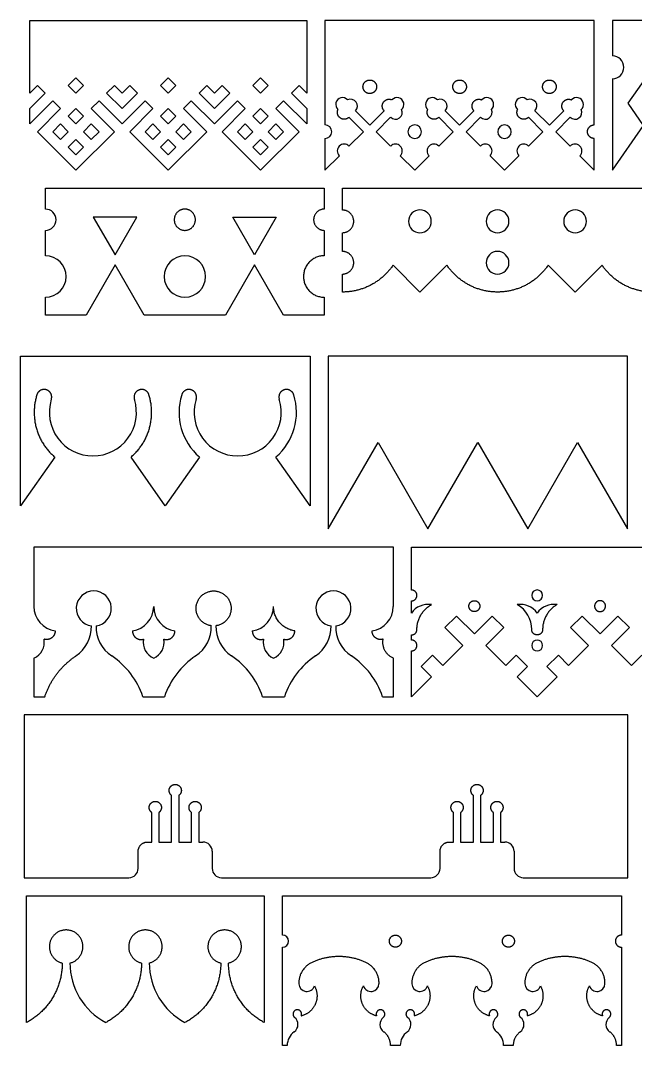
# Model space of a CAD drawing. Header units: millimetres. Extents: x -157 to 150, y -137 to 156.
# Drawn here: x -156.1 to -75, y 21.1 to 156.3 of the extents above; entities that cross this region are included whole.
import ezdxf

# ---------------------------------------------------------------- set-up
doc = ezdxf.new("R2010")
doc.units = ezdxf.units.MM
doc.header["$MEASUREMENT"] = 0
doc.layers.add('Layer 03', color=5, linetype='Continuous')

msp = doc.modelspace()

# ---------------------------------------------------------------- linework, layer by layer
at = {"layer": 'Layer 03'}
for p, q in [((-154.92, 146.74), (-154.92, 156.33)), ((-154.92, 156.33), (-118.35, 156.33)), ((-118.35, 156.33), (-118.35, 146.74)), ((-80.4, 156.33), (-115.96, 156.33)), ((-115.96, 156.33), (-115.96, 142.56)), ((-80.4, 142.56), (-80.4, 156.33)), ((-36.71, 156.33), (-78.01, 156.33)), ((-78.01, 156.33), (-78.01, 151.65)), ((-75.95, 145.41), (-72.87, 149.8)), ((-153.9, 147.75), (-154.92, 146.74)), ((-152.88, 146.74), (-153.9, 147.75)), ((-149.84, 147.75), (-148.82, 148.77)), ((-148.82, 146.74), (-149.84, 147.75)), ((-148.82, 148.77), (-147.81, 147.75)), ((-147.81, 147.75), (-148.82, 146.74)), ((-144.76, 146.74), (-143.74, 147.75)), ((-143.74, 147.75), (-142.73, 146.74)), ((-142.73, 146.74), (-141.71, 147.75)), ((-141.71, 147.75), (-140.7, 146.74)), ((-136.63, 148.77), (-137.65, 147.75)), ((-137.65, 147.75), (-136.63, 146.74)), ((-135.62, 147.75), (-136.63, 148.77)), ((-136.63, 146.74), (-135.62, 147.75)), ((-132.57, 146.74), (-131.55, 147.75)), ((-131.55, 147.75), (-130.54, 146.74)), ((-130.54, 146.74), (-129.52, 147.75)), ((-129.52, 147.75), (-128.51, 146.74)), ((-124.44, 148.77), (-125.46, 147.75)), ((-125.46, 147.75), (-124.44, 146.74)), ((-123.43, 147.75), (-124.44, 148.77)), ((-124.44, 146.74), (-123.43, 147.75)), ((-119.37, 147.75), (-120.38, 146.74)), ((-118.35, 146.74), (-119.37, 147.75)), ((-78.01, 148.66), (-78.01, 136.58)), ((-154.92, 144.71), (-152.88, 146.74)), ((-142.73, 144.71), (-144.76, 146.74)), ((-140.7, 146.74), (-142.73, 144.71)), ((-130.54, 144.71), (-132.57, 146.74)), ((-128.51, 146.74), (-130.54, 144.71)), ((-120.38, 146.74), (-118.35, 144.71)), ((-151.87, 145.72), (-154.92, 142.68)), ((-150.85, 144.71), (-151.87, 145.72)), ((-145.77, 145.72), (-146.79, 144.71)), ((-142.73, 142.68), (-145.77, 145.72)), ((-139.68, 145.72), (-142.73, 142.68)), ((-138.66, 144.71), (-139.68, 145.72)), ((-133.59, 145.72), (-134.6, 144.71)), ((-130.54, 142.68), (-133.59, 145.72)), ((-127.49, 145.72), (-130.54, 142.68)), ((-126.48, 144.71), (-127.49, 145.72)), ((-121.4, 145.72), (-122.41, 144.71)), ((-118.35, 142.68), (-121.4, 145.72)), ((-73.89, 142.46), (-75.95, 145.41)), ((-154.92, 142.68), (-154.92, 144.71)), ((-153.9, 141.66), (-150.85, 144.71)), ((-148.82, 144.71), (-149.84, 143.69)), ((-149.84, 143.69), (-148.82, 142.68)), ((-147.81, 143.69), (-148.82, 144.71)), ((-148.82, 142.68), (-147.81, 143.69)), ((-146.79, 144.71), (-143.74, 141.66)), ((-141.71, 141.66), (-138.66, 144.71)), ((-137.65, 143.69), (-136.63, 144.71)), ((-136.63, 142.68), (-137.65, 143.69)), ((-136.63, 144.71), (-135.62, 143.69)), ((-135.62, 143.69), (-136.63, 142.68)), ((-134.6, 144.71), (-131.55, 141.66)), ((-129.52, 141.66), (-126.48, 144.71)), ((-125.46, 143.69), (-124.44, 144.71)), ((-124.44, 142.68), (-125.46, 143.69)), ((-124.44, 144.71), (-123.43, 143.69)), ((-123.43, 143.69), (-124.44, 142.68)), ((-122.41, 144.71), (-119.37, 141.66)), ((-118.35, 144.71), (-118.35, 142.68)), ((-110.88, 141.66), (-112.78, 143.56)), ((-111.93, 144.41), (-110.03, 142.51)), ((-110.03, 142.51), (-108.13, 144.41)), ((-107.28, 143.56), (-109.18, 141.66)), ((-99.03, 141.66), (-100.93, 143.56)), ((-100.08, 144.41), (-98.18, 142.51)), ((-98.18, 142.51), (-96.28, 144.41)), ((-95.43, 143.56), (-97.33, 141.66)), ((-87.18, 141.66), (-89.08, 143.56)), ((-88.23, 144.41), (-86.33, 142.51)), ((-86.33, 142.51), (-84.42, 144.41)), ((-83.58, 143.56), (-85.48, 141.66)), ((-151.87, 141.66), (-150.85, 142.68)), ((-150.85, 142.68), (-149.84, 141.66)), ((-147.81, 141.66), (-146.79, 142.68)), ((-146.79, 142.68), (-145.77, 141.66)), ((-138.66, 142.68), (-139.68, 141.66)), ((-137.65, 141.66), (-138.66, 142.68)), ((-134.6, 142.68), (-135.62, 141.66)), ((-133.59, 141.66), (-134.6, 142.68)), ((-126.48, 142.68), (-127.49, 141.66)), ((-125.46, 141.66), (-126.48, 142.68)), ((-122.41, 142.68), (-123.43, 141.66)), ((-121.4, 141.66), (-122.41, 142.68)), ((-78.01, 136.58), (-73.89, 142.46)), ((-148.82, 136.58), (-153.9, 141.66)), ((-150.85, 140.64), (-151.87, 141.66)), ((-149.84, 141.66), (-150.85, 140.64)), ((-143.74, 141.66), (-148.82, 136.58)), ((-146.79, 140.64), (-147.81, 141.66)), ((-145.77, 141.66), (-146.79, 140.64)), ((-136.63, 136.58), (-141.71, 141.66)), ((-139.68, 141.66), (-138.66, 140.64)), ((-138.66, 140.64), (-137.65, 141.66)), ((-131.55, 141.66), (-136.63, 136.58)), ((-135.62, 141.66), (-134.6, 140.64)), ((-134.6, 140.64), (-133.59, 141.66)), ((-124.44, 136.58), (-129.52, 141.66)), ((-127.49, 141.66), (-126.48, 140.64)), ((-126.48, 140.64), (-125.46, 141.66)), ((-119.37, 141.66), (-124.44, 136.58)), ((-123.43, 141.66), (-122.41, 140.64)), ((-122.41, 140.64), (-121.4, 141.66)), ((-115.96, 140.76), (-115.96, 136.58)), ((-112.78, 139.76), (-110.88, 141.66)), ((-109.18, 141.66), (-107.28, 139.76)), ((-100.93, 139.76), (-99.03, 141.66)), ((-97.33, 141.66), (-95.43, 139.76)), ((-89.08, 139.76), (-87.18, 141.66)), ((-85.48, 141.66), (-83.58, 139.76)), ((-80.4, 136.58), (-80.4, 140.76)), ((-149.84, 139.63), (-148.82, 140.64)), ((-148.82, 138.61), (-149.84, 139.63)), ((-148.82, 140.64), (-147.81, 139.63)), ((-147.81, 139.63), (-148.82, 138.61)), ((-136.63, 140.64), (-137.65, 139.63)), ((-137.65, 139.63), (-136.63, 138.61)), ((-135.62, 139.63), (-136.63, 140.64)), ((-136.63, 138.61), (-135.62, 139.63)), ((-124.44, 140.64), (-125.46, 139.63)), ((-125.46, 139.63), (-124.44, 138.61)), ((-123.43, 139.63), (-124.44, 140.64)), ((-124.44, 138.61), (-123.43, 139.63)), ((-115.96, 136.58), (-114.05, 138.49)), ((-106.01, 138.49), (-104.1, 136.58)), ((-104.1, 136.58), (-102.2, 138.49)), ((-94.16, 138.49), (-92.25, 136.58)), ((-92.25, 136.58), (-90.35, 138.49)), ((-82.31, 138.49), (-80.4, 136.58)), ((-152.84, 131.44), (-152.84, 134.19)), ((-152.84, 134.19), (-116.04, 134.19)), ((-116.04, 134.19), (-116.04, 131.44)), ((-113.65, 131.32), (-113.65, 134.19)), ((-113.65, 134.19), (-72.69, 134.19)), ((-143.64, 130.38), (-146.52, 130.38)), ((-146.52, 130.38), (-143.64, 125.39)), ((-140.77, 130.38), (-143.64, 130.38)), ((-143.64, 125.39), (-140.77, 130.38)), ((-128.12, 130.38), (-125.24, 130.38)), ((-125.24, 125.39), (-128.12, 130.38)), ((-125.24, 130.38), (-122.37, 130.38)), ((-122.37, 130.38), (-125.24, 125.39)), ((-152.84, 125.29), (-152.84, 128.64)), ((-116.04, 128.64), (-116.04, 125.29)), ((-113.65, 125.86), (-113.65, 128.33)), ((-143.64, 124.07), (-147.46, 117.46)), ((-139.83, 117.46), (-143.64, 124.07)), ((-125.24, 124.07), (-129.06, 117.46)), ((-121.43, 117.46), (-125.24, 124.07)), ((-103.41, 120.5), (-106.96, 124.05)), ((-99.86, 124.05), (-103.41, 120.5)), ((-82.93, 120.5), (-86.48, 124.05)), ((-79.38, 124.05), (-82.93, 120.5)), ((-113.65, 120.5), (-113.65, 122.87)), ((-152.84, 117.46), (-152.84, 119.82)), ((-116.04, 119.82), (-116.04, 117.46)), ((-147.46, 117.46), (-152.84, 117.46)), ((-134.44, 117.46), (-139.83, 117.46)), ((-129.06, 117.46), (-134.44, 117.46)), ((-116.04, 117.46), (-121.43, 117.46)), ((-156.13, 92.29), (-156.13, 112.04)), ((-156.13, 112.04), (-117.91, 112.04)), ((-117.91, 112.04), (-117.91, 92.29)), ((-76.02, 112.04), (-115.51, 112.04)), ((-115.51, 112.04), (-115.51, 89.24)), ((-76.02, 89.24), (-76.02, 112.04)), ((-115.51, 89.24), (-108.93, 100.64)), ((-108.93, 100.64), (-102.35, 89.24)), ((-102.35, 89.24), (-95.77, 100.64)), ((-95.77, 100.64), (-89.18, 89.24)), ((-89.18, 89.24), (-82.6, 100.64)), ((-82.6, 100.64), (-76.02, 89.24)), ((-151.62, 98.73), (-156.13, 92.29)), ((-137.02, 92.29), (-141.53, 98.73)), ((-132.51, 98.73), (-137.02, 92.29)), ((-117.91, 92.29), (-122.42, 98.73)), ((-106.92, 86.84), (-154.37, 86.84)), ((-154.37, 86.84), (-154.37, 79.02)), ((-106.92, 79.02), (-106.92, 86.84)), ((-104.53, 86.84), (-54.76, 86.84)), ((-104.53, 81.18), (-104.53, 86.84)), ((-104.53, 78.12), (-104.53, 79.75)), ((-98.6, 77.75), (-100.12, 76.23)), ((-96.23, 75.39), (-98.6, 77.75)), ((-93.87, 77.75), (-96.23, 75.39)), ((-92.34, 76.23), (-93.87, 77.75)), ((-82.01, 77.75), (-83.53, 76.23)), ((-79.64, 75.39), (-82.01, 77.75)), ((-77.28, 77.75), (-79.64, 75.39)), ((-75.75, 76.23), (-77.28, 77.75)), ((-100.12, 76.23), (-97.76, 73.86)), ((-94.71, 73.86), (-92.34, 76.23)), ((-83.53, 76.23), (-81.17, 73.86)), ((-78.12, 73.86), (-75.75, 76.23)), ((-104.53, 74.58), (-104.53, 75.25)), ((-104.53, 67.09), (-104.53, 73.14)), ((-97.76, 73.86), (-100.38, 71.24)), ((-92.09, 71.24), (-94.71, 73.86)), ((-81.17, 73.86), (-83.79, 71.24)), ((-75.5, 71.24), (-78.12, 73.86)), ((-154.37, 72.18), (-154.37, 67.09)), ((-106.92, 67.09), (-106.92, 72.18)), ((-101.74, 72.59), (-103.26, 71.07)), ((-100.38, 71.24), (-101.74, 72.59)), ((-90.73, 72.59), (-92.09, 71.24)), ((-89.21, 71.07), (-90.73, 72.59)), ((-85.14, 72.59), (-86.67, 71.07)), ((-83.79, 71.24), (-85.14, 72.59)), ((-74.14, 72.59), (-75.5, 71.24)), ((-103.26, 71.07), (-101.9, 69.72)), ((-90.56, 69.72), (-89.21, 71.07)), ((-86.67, 71.07), (-85.31, 69.72)), ((-101.9, 69.72), (-104.53, 67.09)), ((-87.94, 67.09), (-90.56, 69.72)), ((-85.31, 69.72), (-87.94, 67.09)), ((-154.37, 67.09), (-152.93, 67.09)), ((-139.99, 67.09), (-138.55, 67.09)), ((-138.55, 67.09), (-137.11, 67.09)), ((-124.17, 67.09), (-122.74, 67.09)), ((-122.74, 67.09), (-121.3, 67.09)), ((-108.36, 67.09), (-106.92, 67.09)), ((-75.96, 64.7), (-155.63, 64.7)), ((-155.63, 64.7), (-155.63, 43.22)), ((-75.96, 43.22), (-75.96, 64.7)), ((-136.18, 47.92), (-136.18, 54.07)), ((-135.24, 54.07), (-135.24, 47.92)), ((-96.35, 47.92), (-96.35, 54.07)), ((-95.41, 54.07), (-95.41, 47.92)), ((-138.81, 47.92), (-138.81, 51.82)), ((-137.87, 51.82), (-137.87, 47.92)), ((-133.55, 47.92), (-133.55, 51.82)), ((-132.61, 51.82), (-132.61, 47.92)), ((-98.98, 47.92), (-98.98, 51.82)), ((-98.04, 51.82), (-98.04, 47.92)), ((-93.72, 47.92), (-93.72, 51.82)), ((-92.78, 51.82), (-92.78, 47.92)), ((-139.38, 47.92), (-138.81, 47.92)), ((-137.87, 47.92), (-136.18, 47.92)), ((-135.24, 47.92), (-133.55, 47.92)), ((-132.61, 47.92), (-132.05, 47.92)), ((-99.54, 47.92), (-98.98, 47.92)), ((-98.04, 47.92), (-96.35, 47.92)), ((-95.41, 47.92), (-93.72, 47.92)), ((-92.78, 47.92), (-92.21, 47.92)), ((-140.6, 44.44), (-140.6, 46.7)), ((-130.83, 46.7), (-130.83, 44.44)), ((-100.76, 44.44), (-100.76, 46.7)), ((-90.99, 46.7), (-90.99, 44.44)), ((-155.63, 43.22), (-141.82, 43.22)), ((-129.61, 43.22), (-115.79, 43.22)), ((-115.79, 43.22), (-101.98, 43.22)), ((-89.77, 43.22), (-75.96, 43.22)), ((-155.34, 24.1), (-155.34, 40.83)), ((-155.34, 40.83), (-123.96, 40.83)), ((-123.96, 40.83), (-123.96, 24.1)), ((-121.56, 35.64), (-121.56, 40.83)), ((-121.56, 40.83), (-76.82, 40.83)), ((-76.82, 40.83), (-76.82, 35.64)), ((-121.56, 21.07), (-121.56, 34.05)), ((-76.82, 34.05), (-76.82, 21.07)), ((-120.92, 21.07), (-121.56, 21.07)), ((-106.65, 21.07), (-107.29, 21.07)), ((-106.01, 21.07), (-106.65, 21.07)), ((-91.74, 21.07), (-92.37, 21.07)), ((-91.1, 21.07), (-91.74, 21.07)), ((-76.82, 21.07), (-77.46, 21.07))]:
    msp.add_line(p, q, dxfattribs=at)
for centre, radius, start, end in [((-78.01, 150.15), 1.5, 270, 90), ((-113.63, 145.26), 0.898, 41.7539, 228.2461), ((-106.43, 145.26), 0.898, 311.7539, 138.2461), ((-101.78, 145.26), 0.898, 41.7539, 228.2461), ((-94.58, 145.26), 0.898, 311.7539, 138.2461), ((-89.93, 145.26), 0.898, 41.7539, 228.2461), ((-82.73, 145.26), 0.898, 311.7539, 138.2461), ((-112.57, 145.05), 0.898, 315, 115.6263), ((-100.72, 145.05), 0.898, 315, 115.6263), ((-88.87, 145.05), 0.898, 315, 115.6263), ((-106.64, 144.2), 0.898, 225, 25.6263), ((-94.79, 144.2), 0.898, 225, 25.6263), ((-82.94, 144.2), 0.898, 225, 25.6263), ((-115.96, 141.66), 0.898, 270, 90), ((-104.1, 141.66), 0.898, 90, 270), ((-104.1, 141.66), 0.898, 270, 90), ((-92.25, 141.66), 0.898, 90, 270), ((-92.25, 141.66), 0.898, 270, 90), ((-113.42, 139.12), 0.898, 45, 225), ((-106.64, 139.12), 0.898, 315, 135), ((-101.57, 139.12), 0.898, 45, 225), ((-94.79, 139.12), 0.898, 315, 135), ((-89.72, 139.12), 0.898, 45, 225), ((-82.94, 139.12), 0.898, 315, 135), ((-152.84, 130.04), 1.4, 270, 90), ((-103.41, 129.83), 1.5, 90, 270), ((-103.41, 129.83), 1.5, 270, 90), ((-93.17, 129.83), 1.5, 90, 270), ((-93.17, 129.83), 1.5, 270, 90), ((-82.93, 129.83), 1.5, 90, 270), ((-82.93, 129.83), 1.5, 270, 90), ((-93.17, 124.37), 1.5, 90, 270), ((-93.17, 124.37), 1.5, 270, 90), ((-152.84, 122.55), 2.73, 270, 90), ((-134.44, 122.55), 2.73, 90, 270), ((-134.44, 122.55), 2.73, 270, 90), ((-127.46, 104.62), 7.75, 162.5582, 229.412), ((-127.46, 104.62), 7.75, 310.588, 17.4418), ((-146.58, 104.62), 5.75, 162.5582, 270), ((-146.58, 104.62), 5.75, 270, 17.4418), ((-127.46, 104.62), 5.75, 162.5582, 270), ((-127.46, 104.62), 5.75, 270, 17.4418), ((-87.94, 80.47), 0.718, 90, 270), ((-87.94, 80.47), 0.718, 270, 90), ((-146.46, 78.75), 2.31, 277.469, 262.531), ((-114.83, 78.75), 2.31, 277.469, 262.531), ((-151.1, 79.02), 3.26, 180, 261.9168), ((-141.81, 79.02), 3.26, 278.0832, 360), ((-135.29, 79.02), 3.26, 180, 261.9168), ((-126, 79.02), 3.26, 278.0832, 360), ((-110.19, 79.02), 3.26, 278.0832, 360), ((-102.31, 76.58), 2.71, 81.4147, 145.2488), ((-90.16, 76.58), 2.71, 34.7512, 98.5853), ((-92.44, 75.96), 3.79, 0, 60.2632), ((-85.72, 76.58), 2.71, 81.4147, 145.2488), ((-151.4, 76.34), 4.64, 303.7035, 1.4814), ((-141.52, 76.34), 4.64, 178.5186, 236.2965), ((-135.59, 76.34), 4.64, 303.7035, 1.4813), ((-125.7, 76.34), 4.64, 178.5186, 236.2965), ((-119.77, 76.34), 4.64, 303.7035, 1.4814), ((-109.89, 76.34), 4.64, 178.5186, 236.2965), ((-155.27, 74.28), 2.28, 293.2598, 10.3209), ((-137.65, 74.28), 2.28, 169.6791, 246.7402), ((-139.45, 74.28), 2.28, 293.2598, 10.3209), ((-121.83, 74.28), 2.28, 169.6792, 246.7402), ((-123.64, 74.28), 2.28, 293.2598, 10.3209), ((-87.94, 73.86), 0.718, 90, 270), ((-87.94, 73.86), 0.718, 270, 90), ((-149.87, 63.81), 10.42, 18.3826, 56.2965), ((-127.23, 63.81), 10.42, 123.7035, 161.6174), ((-134.06, 63.81), 10.42, 18.3826, 56.2965), ((-111.41, 63.81), 10.42, 123.7035, 161.6174), ((-118.24, 63.81), 10.42, 18.3826, 56.2965), ((-132.05, 46.7), 1.22, 360, 90), ((-92.21, 46.7), 1.22, 360, 90), ((-141.82, 44.44), 1.22, 270, 360), ((-129.61, 44.44), 1.22, 180, 270), ((-101.98, 44.44), 1.22, 270, 360), ((-89.77, 44.44), 1.22, 180, 270), ((-121.56, 34.84), 0.798, 270, 90), ((-140.67, 31.98), 8.93, 180.0939, 241.8693), ((-130.21, 31.98), 8.93, 180.0939, 241.8693), ((-118.34, 29.26), 1.05, 181.7199, 342.4744), ((-109.87, 29.26), 1.05, 197.5256, 358.2801), ((-103.43, 29.26), 1.05, 181.7199, 342.4744), ((-94.95, 29.26), 1.05, 197.5256, 358.2801), ((-88.52, 29.26), 1.05, 181.7199, 342.4744), ((-80.04, 29.26), 1.05, 197.5256, 358.2801), ((-120.7, 23.85), 1.19, 306.0909, 51.0319), ((-107.51, 23.85), 1.19, 128.9681, 233.9091), ((-105.79, 23.85), 1.19, 306.0909, 51.0319), ((-92.6, 23.85), 1.19, 128.9681, 233.9091), ((-90.87, 23.85), 1.19, 306.0909, 51.0319), ((-77.68, 23.85), 1.19, 128.9681, 233.9091), ((-118.68, 21.07), 2.25, 126.0909, 180), ((-103.76, 21.07), 2.25, 126.0909, 180), ((-94.62, 21.07), 2.25, 0, 53.9091)]:
    msp.add_arc(centre, radius, start, end, dxfattribs=at)
for points, weights, knots in [([(-109.13, 147.59), (-109.13, 148.48), (-110.03, 148.48), (-110.93, 148.48), (-110.93, 147.59), (-110.93, 146.69), (-110.03, 146.69), (-109.13, 146.69), (-109.13, 147.59)], [1, 0.707106781187, 1, 0.707106781187, 1, 0.707106781187, 1, 0.707106781187, 1], [0, 0, 0, 1.178097, 1.178097, 2.356194, 2.356194, 3.534292, 3.534292, 4.712389, 4.712389, 4.712389]), ([(-97.28, 147.59), (-97.28, 148.48), (-98.18, 148.48), (-99.08, 148.48), (-99.08, 147.59), (-99.08, 146.69), (-98.18, 146.69), (-97.28, 146.69), (-97.28, 147.59)], [1, 0.707106781187, 1, 0.707106781187, 1, 0.707106781187, 1, 0.707106781187, 1], [0, 0, 0, 1.178097, 1.178097, 2.356194, 2.356194, 3.534292, 3.534292, 4.712389, 4.712389, 4.712389]), ([(-85.43, 147.59), (-85.43, 148.48), (-86.33, 148.48), (-87.23, 148.48), (-87.23, 147.59), (-87.23, 146.69), (-86.33, 146.69), (-85.43, 146.69), (-85.43, 147.59)], [1, 0.707106781187, 1, 0.707106781187, 1, 0.707106781187, 1, 0.707106781187, 1], [0, 0, 0, 1.178097, 1.178097, 2.356194, 2.356194, 3.534292, 3.534292, 4.712389, 4.712389, 4.712389]), ([(-108.13, 144.41), (-108.66, 144.95), (-108.22, 145.56), (-107.79, 146.18), (-107.1, 145.86)], [1, 0.764285127367, 1, 0.764285239765, 0.999999775205], [1345.654651, 1345.654651, 1345.654651, 1346.705948, 1346.705948, 1347.757244, 1347.757244, 1347.757244]), ([(-96.28, 144.41), (-96.81, 144.95), (-96.37, 145.56), (-95.94, 146.18), (-95.25, 145.86)], [1, 0.764285127367, 1, 0.764285239765, 0.999999775205], [1381.659767, 1381.659767, 1381.659767, 1382.711064, 1382.711064, 1383.76236, 1383.76236, 1383.76236]), ([(-84.42, 144.41), (-84.96, 144.95), (-84.52, 145.56), (-84.08, 146.18), (-83.4, 145.86)], [1, 0.764285127367, 1, 0.764285239765, 0.999999775205], [1417.664883, 1417.664883, 1417.664883, 1418.71618, 1418.71618, 1419.767476, 1419.767476, 1419.767476]), ([(-112.78, 143.56), (-113.32, 143.03), (-113.93, 143.47), (-114.55, 143.9), (-114.23, 144.59)], [1, 0.764285127367, 1, 0.764285183566, 0.999999887602], [1334.508288, 1334.508288, 1334.508288, 1335.559585, 1335.559585, 1336.610881, 1336.610881, 1336.610881]), ([(-100.93, 143.56), (-101.47, 143.03), (-102.08, 143.47), (-102.7, 143.9), (-102.38, 144.59)], [1, 0.764285127367, 1, 0.764285183566, 0.999999887602], [1370.513404, 1370.513404, 1370.513404, 1371.5647, 1371.5647, 1372.615997, 1372.615997, 1372.615997]), ([(-89.08, 143.56), (-89.62, 143.03), (-90.23, 143.47), (-90.85, 143.9), (-90.52, 144.59)], [1, 0.764285127367, 1, 0.764285183566, 0.999999887602], [1406.51852, 1406.51852, 1406.51852, 1407.569816, 1407.569816, 1408.621112, 1408.621112, 1408.621112]), ([(-80.4, 140.76), (-81.3, 140.76), (-81.3, 141.66), (-81.3, 142.56), (-80.4, 142.56)], [1, 0.707106781187, 1, 0.707106851018, 0.999999860338], [1264.483861, 1264.483861, 1264.483861, 1265.661958, 1265.661958, 1266.840055, 1266.840055, 1266.840055]), ([(-134.44, 131.44), (-135.84, 131.44), (-135.84, 130.04), (-135.84, 128.64), (-134.44, 128.64)], [0.999999860338, 0.707106851018, 1, 0.707106851018, 0.999999860338], [31.106691, 31.106691, 31.106691, 32.941567, 32.941567, 34.776443, 34.776443, 34.776443]), ([(-134.44, 128.64), (-133.05, 128.64), (-133.05, 130.04), (-133.05, 131.44), (-134.44, 131.44)], [1, 0.707106781187, 1, 0.707106851018, 0.999999860338], [34.776443, 34.776443, 34.776443, 36.611319, 36.611319, 38.446195, 38.446195, 38.446195]), ([(-116.04, 131.44), (-117.44, 131.44), (-117.44, 130.04), (-117.44, 128.64), (-116.04, 128.64)], [1, 0.707106781187, 1, 0.707106851018, 0.999999860338], [924.76331, 924.76331, 924.76331, 926.598186, 926.598186, 928.433062, 928.433062, 928.433062]), ([(-113.65, 128.33), (-112.15, 128.33), (-112.15, 129.83), (-112.15, 131.32), (-113.65, 131.32)], [0.999999860338, 0.707106851018, 1, 0.707106781187, 1], [852.355765, 852.355765, 852.355765, 854.31926, 854.31926, 856.282756, 856.282756, 856.282756]), ([(-113.65, 122.87), (-112.15, 122.87), (-112.15, 124.37), (-112.15, 125.86), (-113.65, 125.86)], [1, 0.707106781187, 1, 0.707106851018, 0.999999860338], [846.367076, 846.367076, 846.367076, 848.330572, 848.330572, 850.294067, 850.294067, 850.294067]), ([(-116.04, 125.29), (-118.78, 125.29), (-118.78, 122.55), (-118.78, 119.82), (-116.04, 119.82)], [0.999999860338, 0.707106851018, 1, 0.707106781187, 1], [931.234943, 931.234943, 931.234943, 934.823455, 934.823455, 938.411967, 938.411967, 938.411967]), ([(-152.06, 106.34), (-151.76, 107.3), (-152.71, 107.6), (-153.67, 107.9), (-153.97, 106.94)], [1, 0.707106781187, 1, 0.707106851018, 0.999999860338], [1041.341407, 1041.341407, 1041.341407, 1042.657498, 1042.657498, 1043.973589, 1043.973589, 1043.973589]), ([(-139.18, 106.94), (-139.48, 107.9), (-140.44, 107.6), (-141.39, 107.3), (-141.09, 106.34)], [0.999999860338, 0.707106851018, 1, 0.707106781187, 1], [1180.861004, 1180.861004, 1180.861004, 1182.177095, 1182.177095, 1183.493186, 1183.493186, 1183.493186]), ([(-132.95, 106.34), (-132.65, 107.3), (-133.6, 107.6), (-134.56, 107.9), (-134.86, 106.94)], [1, 0.707106781187, 1, 0.707106851018, 0.999999860338], [1153.883631, 1153.883631, 1153.883631, 1155.199722, 1155.199722, 1156.515813, 1156.515813, 1156.515813]), ([(-120.07, 106.94), (-120.37, 107.9), (-121.33, 107.6), (-122.28, 107.3), (-121.98, 106.34)], [0.999999581013, 0.70710699068, 1, 0.707106781187, 1], [1133.249399, 1133.249399, 1133.249399, 1134.565489, 1134.565489, 1135.881581, 1135.881581, 1135.881581]), ([(-104.53, 79.75), (-103.81, 79.75), (-103.81, 80.47), (-103.81, 81.18), (-104.53, 81.18)], [0.999999860338, 0.707106851018, 1, 0.707106781187, 1], [1518.99805, 1518.99805, 1518.99805, 1519.940528, 1519.940528, 1520.883006, 1520.883006, 1520.883006]), ([(-130.94, 76.46), (-133.09, 76.74), (-132.95, 78.9), (-132.81, 81.06), (-130.64, 81.06), (-128.48, 81.06), (-128.34, 78.9), (-128.2, 76.74), (-130.34, 76.46)], [0.999999871145, 0.72977171013, 1, 0.729771645703, 1, 0.729771645703, 1, 0.729771645703, 1], [1482.908785, 1482.908785, 1482.908785, 1485.815447, 1485.815447, 1488.722109, 1488.722109, 1491.628771, 1491.628771, 1494.535433, 1494.535433, 1494.535433]), ([(-96.23, 78.33), (-96.95, 78.33), (-96.95, 79.05), (-96.95, 79.77), (-96.23, 79.77)], [1, 0.707106781187, 1, 0.707106851018, 0.999999860338], [12.252211, 12.252211, 12.252211, 13.194689, 13.194689, 14.137167, 14.137167, 14.137167]), ([(-96.23, 79.77), (-95.51, 79.77), (-95.51, 79.05), (-95.51, 78.33), (-96.23, 78.33)], [0.999999860338, 0.707106851018, 1, 0.707106920849, 0.999999720675], [14.137167, 14.137167, 14.137167, 15.079645, 15.079645, 16.022123, 16.022123, 16.022123]), ([(-79.64, 79.77), (-80.36, 79.77), (-80.36, 79.05), (-80.36, 78.33), (-79.64, 78.33)], [0.999999860338, 0.707106851018, 1, 0.707106851018, 0.999999860338], [14.137167, 14.137167, 14.137167, 15.079645, 15.079645, 16.022123, 16.022123, 16.022123]), ([(-79.64, 78.33), (-78.92, 78.33), (-78.92, 79.05), (-78.92, 79.77), (-79.64, 79.77)], [1, 0.707106781187, 1, 0.707106851018, 0.999999860338], [12.252211, 12.252211, 12.252211, 13.194689, 13.194689, 14.137167, 14.137167, 14.137167]), ([(-151.56, 75.78), (-151.56, 75.21), (-152.02, 74.87), (-152.47, 74.53), (-153.02, 74.69)], [0.999999949763, 0.894645312404, 1, 0.894645312404, 0.999999949763], [1430.088678, 1430.088678, 1430.088678, 1430.971961, 1430.971961, 1431.855243, 1431.855243, 1431.855243]), ([(-141.35, 75.78), (-141.35, 75.21), (-140.9, 74.87), (-140.44, 74.53), (-139.9, 74.69)], [1, 0.894645287285, 1, 0.894645337522, 0.999999899526], [113.445431, 113.445431, 113.445431, 114.328714, 114.328714, 115.211996, 115.211996, 115.211996]), ([(-137.21, 74.69), (-136.66, 74.53), (-136.2, 74.87), (-135.75, 75.21), (-135.75, 75.78)], [0.999999949763, 0.894645312404, 1, 0.894645312404, 0.999999949763], [103.885242, 103.885242, 103.885242, 104.768525, 104.768525, 105.651807, 105.651807, 105.651807]), ([(-125.54, 75.78), (-125.54, 75.21), (-125.08, 74.87), (-124.63, 74.53), (-124.08, 74.69)], [0.999999899526, 0.894645337522, 1, 0.894645387759, 0.999999799052], [119.108808, 119.108808, 119.108808, 119.992091, 119.992091, 120.875373, 120.875373, 120.875373]), ([(-121.39, 74.69), (-120.84, 74.53), (-120.39, 74.87), (-119.93, 75.21), (-119.93, 75.78)], [0.999999949763, 0.894645312404, 1, 0.894645337522, 0.999999899526], [109.548619, 109.548619, 109.548619, 110.431902, 110.431902, 111.315184, 111.315184, 111.315184]), ([(-108.27, 74.69), (-108.82, 74.53), (-109.27, 74.87), (-109.73, 75.21), (-109.73, 75.78)], [0.999999899526, 0.894645337522, 1, 0.894645312404, 0.999999949763], [1367.817368, 1367.817368, 1367.817368, 1368.70065, 1368.70065, 1369.583933, 1369.583933, 1369.583933]), ([(-104.53, 73.14), (-103.81, 73.14), (-103.81, 73.86), (-103.81, 74.58), (-104.53, 74.58)], [1, 0.707106781186, 1, 0.707106851018, 0.999999860338], [1508.410188, 1508.410188, 1508.410188, 1509.352666, 1509.352666, 1510.295143, 1510.295143, 1510.295143]), ([(-136.18, 54.07), (-136.66, 54.41), (-136.48, 54.97), (-136.3, 55.53), (-135.71, 55.53)], [0.999999816759, 0.807858183622, 1, 0.807858092002, 1], [1245.19036, 1245.19036, 1245.19036, 1245.732407, 1245.732407, 1246.274454, 1246.274454, 1246.274454]), ([(-135.71, 55.53), (-135.12, 55.53), (-134.94, 54.97), (-134.76, 54.41), (-135.24, 54.07)], [1, 0.807858092002, 1, 0.807858137812, 0.99999990838], [1246.274454, 1246.274454, 1246.274454, 1246.816502, 1246.816502, 1247.358549, 1247.358549, 1247.358549]), ([(-96.35, 54.07), (-96.83, 54.41), (-96.65, 54.97), (-96.47, 55.53), (-95.88, 55.53)], [0.999999816759, 0.807858183622, 1, 0.807858092002, 1], [1290.137384, 1290.137384, 1290.137384, 1290.679431, 1290.679431, 1291.221478, 1291.221478, 1291.221478]), ([(-95.88, 55.53), (-95.29, 55.53), (-95.11, 54.97), (-94.93, 54.41), (-95.41, 54.07)], [1, 0.807858092002, 1, 0.807858137812, 0.99999990838], [1291.221478, 1291.221478, 1291.221478, 1291.763526, 1291.763526, 1292.305573, 1292.305573, 1292.305573]), ([(-138.81, 51.82), (-139.29, 52.17), (-139.11, 52.73), (-138.93, 53.29), (-138.34, 53.29), (-137.75, 53.29), (-137.57, 52.73), (-137.39, 52.17), (-137.87, 51.82)], [1, 0.807858092002, 1, 0.807858092002, 1, 0.807858092002, 1, 0.807858229433, 0.999999725139], [1236.771076, 1236.771076, 1236.771076, 1237.313123, 1237.313123, 1237.85517, 1237.85517, 1238.397218, 1238.397218, 1238.939265, 1238.939265, 1238.939265]), ([(-133.55, 51.82), (-134.03, 52.17), (-133.85, 52.73), (-133.67, 53.29), (-133.08, 53.29), (-132.49, 53.29), (-132.31, 52.73), (-132.13, 52.17), (-132.61, 51.82)], [1, 0.807858092002, 1, 0.807858092002, 1, 0.807858092002, 1, 0.807858137812, 0.99999990838], [1253.609644, 1253.609644, 1253.609644, 1254.151691, 1254.151691, 1254.693739, 1254.693739, 1255.235786, 1255.235786, 1255.777833, 1255.777833, 1255.777833]), ([(-98.98, 51.82), (-99.46, 52.17), (-99.28, 52.73), (-99.1, 53.29), (-98.51, 53.29), (-97.92, 53.29), (-97.74, 52.73), (-97.56, 52.17), (-98.04, 51.82)], [0.99999990838, 0.807858137812, 1, 0.807858092002, 1, 0.807858092002, 1, 0.807858092002, 1], [1281.7181, 1281.7181, 1281.7181, 1282.260147, 1282.260147, 1282.802194, 1282.802194, 1283.344241, 1283.344241, 1283.886289, 1283.886289, 1283.886289]), ([(-93.72, 51.82), (-94.2, 52.17), (-94.02, 52.73), (-93.84, 53.29), (-93.25, 53.29), (-92.66, 53.29), (-92.48, 52.73), (-92.3, 52.17), (-92.78, 51.82)], [1, 0.807858092002, 1, 0.807858092002, 1, 0.807858092002, 1, 0.807858137812, 0.99999990838], [1298.556668, 1298.556668, 1298.556668, 1299.098715, 1299.098715, 1299.640762, 1299.640762, 1300.18281, 1300.18281, 1300.724857, 1300.724857, 1300.724857]), ([(-149.6, 31.96), (-147.69, 32.42), (-147.91, 34.37), (-148.14, 36.32), (-150.11, 36.32), (-152.07, 36.32), (-152.3, 34.37), (-152.53, 32.42), (-150.62, 31.96)], [0.999999758903, 0.74719096173, 1, 0.747190841181, 1, 0.747190841181, 1, 0.74719096173, 0.999999758903], [627.520882, 627.520882, 627.520882, 629.229264, 629.229264, 630.937647, 630.937647, 632.646029, 632.646029, 634.354411, 634.354411, 634.354411]), ([(-139.14, 31.96), (-137.22, 32.42), (-137.45, 34.37), (-137.68, 36.32), (-139.65, 36.32), (-141.61, 36.32), (-141.84, 34.37), (-142.07, 32.42), (-140.16, 31.96)], [0.999999879451, 0.747190901455, 1, 0.747190841181, 1, 0.747190841181, 1, 0.747190901455, 0.999999879451], [610.440856, 610.440856, 610.440856, 612.149238, 612.149238, 613.85762, 613.85762, 615.566003, 615.566003, 617.274385, 617.274385, 617.274385]), ([(-128.67, 31.96), (-126.76, 32.42), (-126.99, 34.37), (-127.22, 36.32), (-129.19, 36.32), (-131.15, 36.32), (-131.38, 34.37), (-131.61, 32.42), (-129.7, 31.96)], [0.999999879451, 0.747190901455, 1, 0.747190841181, 1, 0.747190841181, 1, 0.747190901455, 0.999999879451], [679.101768, 679.101768, 679.101768, 680.81015, 680.81015, 682.518532, 682.518532, 684.226915, 684.226915, 685.935297, 685.935297, 685.935297]), ([(-105.85, 34.84), (-105.85, 35.64), (-106.65, 35.64), (-107.45, 35.64), (-107.45, 34.84), (-107.45, 34.05), (-106.65, 34.05), (-105.85, 34.05), (-105.85, 34.84)], [1, 0.707106781187, 1, 0.707106781187, 1, 0.707106781187, 1, 0.707106781187, 1], [0, 0, 0, 1.178097, 1.178097, 2.356194, 2.356194, 3.534292, 3.534292, 4.712389, 4.712389, 4.712389]), ([(-90.94, 34.84), (-90.94, 35.64), (-91.74, 35.64), (-92.53, 35.64), (-92.53, 34.84), (-92.53, 34.05), (-91.74, 34.05), (-90.94, 34.05), (-90.94, 34.84)], [1, 0.707106781187, 1, 0.707106781187, 1, 0.707106781187, 1, 0.707106781187, 1], [0, 0, 0, 1.178097, 1.178097, 2.356194, 2.356194, 3.534292, 3.534292, 4.712389, 4.712389, 4.712389]), ([(-76.82, 35.64), (-77.62, 35.64), (-77.62, 34.84), (-77.62, 34.05), (-76.82, 34.05)], [0.999999860338, 0.707106851018, 1, 0.707106781187, 1], [1627.03049, 1627.03049, 1627.03049, 1628.208587, 1628.208587, 1629.386684, 1629.386684, 1629.386684]), ([(-117.34, 28.94), (-116.68, 27.77), (-117.22, 26.53), (-117.76, 25.3), (-119.07, 24.99)], [0.999999850188, 0.895273817866, 1, 0.895273792898, 0.999999900125], [1548.968462, 1548.968462, 1548.968462, 1551.316147, 1551.316147, 1553.663832, 1553.663832, 1553.663832]), ([(-109.14, 24.99), (-110.45, 25.3), (-110.99, 26.53), (-111.53, 27.77), (-110.87, 28.94)], [1, 0.89527374296, 1, 0.895273767929, 0.999999950063], [1733.519493, 1733.519493, 1733.519493, 1735.867178, 1735.867178, 1738.214863, 1738.214863, 1738.214863]), ([(-102.43, 28.94), (-101.77, 27.77), (-102.31, 26.53), (-102.85, 25.3), (-104.16, 24.99)], [0.999999950063, 0.895273767929, 1, 0.89527374296, 1], [1714.789233, 1714.789233, 1714.789233, 1717.136918, 1717.136918, 1719.484603, 1719.484603, 1719.484603]), ([(-94.23, 24.99), (-95.54, 25.3), (-96.08, 26.53), (-96.62, 27.77), (-95.96, 28.94)], [1, 0.89527374296, 1, 0.895273767929, 0.999999950063], [1691.058728, 1691.058728, 1691.058728, 1693.406413, 1693.406413, 1695.754097, 1695.754097, 1695.754097]), ([(-87.51, 28.94), (-86.86, 27.77), (-87.4, 26.53), (-87.94, 25.3), (-89.25, 24.99)], [0.999999900125, 0.895273792898, 1, 0.89527374296, 1], [1672.328467, 1672.328467, 1672.328467, 1674.676152, 1674.676152, 1677.023837, 1677.023837, 1677.023837]), ([(-79.31, 24.99), (-80.62, 25.3), (-81.16, 26.53), (-81.7, 27.77), (-81.05, 28.94)], [1, 0.89527374296, 1, 0.895273792898, 0.999999900125], [1648.597962, 1648.597962, 1648.597962, 1650.945647, 1650.945647, 1653.293332, 1653.293332, 1653.293332]), ([(-119.07, 24.99), (-118.93, 25.31), (-119.16, 25.58), (-119.38, 25.86), (-119.73, 25.77), (-120.07, 25.69), (-120.15, 25.34), (-120.23, 25), (-119.95, 24.77)], [0.999999928248, 0.84952436538, 1, 0.849524329503, 1, 0.849524329503, 1, 0.849524463731, 0.999999731546], [1553.663832, 1553.663832, 1553.663832, 1554.259902, 1554.259902, 1554.855973, 1554.855973, 1555.452043, 1555.452043, 1556.048113, 1556.048113, 1556.048113]), ([(-108.26, 24.77), (-107.98, 25), (-108.06, 25.34), (-108.14, 25.69), (-108.48, 25.77), (-108.83, 25.86), (-109.05, 25.58), (-109.28, 25.31), (-109.14, 24.99)], [0.999999372786, 0.849524643111, 1, 0.849524329503, 1, 0.849524329503, 1, 0.84952436538, 0.999999928248], [1731.135213, 1731.135213, 1731.135213, 1731.731282, 1731.731282, 1732.327352, 1732.327352, 1732.923423, 1732.923423, 1733.519493, 1733.519493, 1733.519493]), ([(-104.16, 24.99), (-104.02, 25.31), (-104.24, 25.58), (-104.47, 25.86), (-104.82, 25.77), (-105.16, 25.69), (-105.24, 25.34), (-105.32, 25), (-105.04, 24.77)], [0.999999928248, 0.84952436538, 1, 0.849524329503, 1, 0.849524329503, 1, 0.849524463731, 0.999999731546], [1719.484603, 1719.484603, 1719.484603, 1720.080673, 1720.080673, 1720.676743, 1720.676743, 1721.272813, 1721.272813, 1721.868883, 1721.868883, 1721.868883]), ([(-93.35, 24.77), (-93.07, 25), (-93.15, 25.34), (-93.22, 25.69), (-93.57, 25.77), (-93.91, 25.86), (-94.14, 25.58), (-94.37, 25.31), (-94.23, 24.99)], [0.999999659794, 0.849524499607, 1, 0.849524329503, 1, 0.849524329503, 1, 0.849524401256, 0.999999856495], [1688.674447, 1688.674447, 1688.674447, 1689.270517, 1689.270517, 1689.866587, 1689.866587, 1690.462657, 1690.462657, 1691.058728, 1691.058728, 1691.058728]), ([(-89.25, 24.99), (-89.1, 25.31), (-89.33, 25.58), (-89.56, 25.86), (-89.9, 25.77), (-90.25, 25.69), (-90.32, 25.34), (-90.4, 25), (-90.13, 24.77)], [0.999999928248, 0.84952436538, 1, 0.849524329503, 1, 0.849524329503, 1, 0.849524463731, 0.999999731546], [1677.023837, 1677.023837, 1677.023837, 1677.619907, 1677.619907, 1678.215978, 1678.215978, 1678.812048, 1678.812048, 1679.408118, 1679.408118, 1679.408118]), ([(-78.43, 24.77), (-78.16, 25), (-78.23, 25.34), (-78.31, 25.69), (-78.66, 25.77), (-79, 25.86), (-79.23, 25.58), (-79.46, 25.31), (-79.31, 24.99)], [0.999999659794, 0.849524499607, 1, 0.849524329503, 1, 0.849524329503, 1, 0.84952436538, 0.999999928248], [1646.213682, 1646.213682, 1646.213682, 1646.809751, 1646.809751, 1647.405821, 1647.405821, 1648.001892, 1648.001892, 1648.597962, 1648.597962, 1648.597962])]:
    msp.add_rational_spline(points, weights, degree=2, knots=knots, dxfattribs=at)
for points, weights in [([(-106.96, 124.05), (-109.36, 120.5), (-113.65, 120.5)], [0.999999944382, 0.883360384927, 1]), ([(-93.17, 120.5), (-97.46, 120.5), (-99.86, 124.05)], [1, 0.883360384927, 0.999999944382]), ([(-86.48, 124.05), (-88.88, 120.5), (-93.17, 120.5)], [0.999999944382, 0.883360384927, 1]), ([(-72.69, 120.5), (-76.97, 120.5), (-79.38, 124.05)], [1, 0.883360384927, 0.999999944382]), ([(-153.97, 106.94), (-155.5, 102.06), (-151.62, 98.73)], [0.999999921126, 0.834589289606, 1]), ([(-141.53, 98.73), (-137.65, 102.06), (-139.18, 106.94)], [1, 0.834589289606, 0.999999921126]), ([(-119.93, 75.78), (-122.74, 76.18), (-122.74, 79.02)], [1, 0.755185516954, 0.999999883263]), ([(-103.81, 75.96), (-103.81, 78.16), (-101.9, 79.25)], [1, 0.864874472976, 0.999999935567]), ([(-85.31, 79.25), (-87.22, 78.16), (-87.22, 75.96)], [0.999999742269, 0.864874601841, 0.999999935567]), ([(-104.53, 75.25), (-103.81, 75.25), (-103.81, 75.96)], [1, 0.707106851018, 0.999999860338]), ([(-87.94, 75.25), (-88.66, 75.25), (-88.66, 75.96)], [1, 0.707106920849, 0.999999720675]), ([(-87.22, 75.96), (-87.22, 75.25), (-87.94, 75.25)], [0.999999860338, 0.707106851018, 1]), ([(-106.92, 72.18), (-108.59, 72.9), (-108.27, 74.69)], [0.999999896181, 0.782276499173, 1]), ([(-152.93, 67.09), (-151.8, 70.49), (-148.82, 72.47)], [0.999999974138, 0.945762961524, 1]), ([(-140.6, 46.7), (-140.6, 47.92), (-139.38, 47.92)], [0.999999860338, 0.707106851018, 1]), ([(-100.76, 46.7), (-100.76, 47.92), (-99.54, 47.92)], [0.999999860338, 0.707106851018, 1]), ([(-110.56, 32.04), (-114.11, 33.67), (-117.65, 32.04)], [1, 0.908627560397, 1]), ([(-95.64, 32.04), (-99.19, 33.67), (-102.74, 32.04)], [1, 0.908627560397, 1]), ([(-80.73, 32.04), (-84.28, 33.67), (-87.83, 32.04)], [1, 0.908627560397, 1]), ([(-150.62, 31.96), (-150.63, 26.62), (-155.34, 24.1)], [1, 0.858175118619, 0.999999932373]), ([(-140.16, 31.96), (-140.17, 26.62), (-144.88, 24.1)], [1, 0.858175118619, 0.999999932373]), ([(-129.7, 31.96), (-129.71, 26.62), (-134.42, 24.1)], [1, 0.858175118619, 0.999999932373]), ([(-123.96, 24.1), (-128.67, 26.62), (-128.67, 31.96)], [0.999999932373, 0.858175118619, 1]), ([(-117.65, 32.04), (-119.46, 31.21), (-119.4, 29.23)], [1, 0.833710838723, 0.999999762122]), ([(-108.81, 29.23), (-108.75, 31.21), (-110.56, 32.04)], [0.999999920709, 0.833713994015, 1]), ([(-102.74, 32.04), (-104.54, 31.21), (-104.48, 29.23)], [1, 0.833710838723, 0.999999762122]), ([(-93.9, 29.23), (-93.84, 31.21), (-95.64, 32.04)], [0.999999841417, 0.833714033661, 1]), ([(-87.83, 32.04), (-89.63, 31.21), (-89.57, 29.23)], [1, 0.83371075943, 0.999999920707]), ([(-78.99, 29.23), (-78.93, 31.21), (-80.73, 32.04)], [0.999999841417, 0.833714033661, 1]), ([(-107.29, 21.07), (-107.29, 22.22), (-108.21, 22.89)], [0.999999948199, 0.891366165074, 0.999999913895]), ([(-90.17, 22.89), (-91.1, 22.22), (-91.1, 21.07)], [0.999999913894, 0.891366165074, 0.999999948199]), ([(-77.46, 21.07), (-77.46, 22.22), (-78.38, 22.89)], [0.999999948199, 0.891366165074, 0.999999913895])]:
    msp.add_rational_spline(points, weights, degree=2, dxfattribs=at)

doc.saveas('drawing.dxf')
